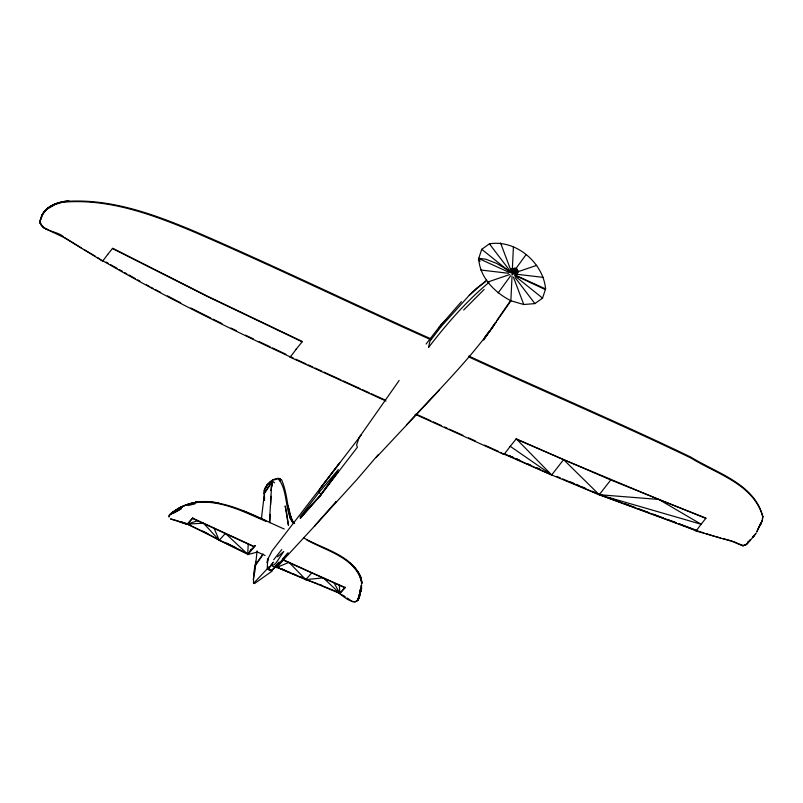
<?xml version="1.0" encoding="UTF-8"?>
<svg xmlns="http://www.w3.org/2000/svg" width="803" height="803" viewBox="0 0 803 803"><rect width="100%" height="100%" fill="white"/><g stroke="black" fill="none" stroke-linecap="round" stroke-linejoin="round"><path stroke-width="1.2" d="M107.773 254.36L102.704 261.095L63.648 237.357L43.884 227.972L40.18 223.314C39.799 208.961 56.08 201.362 68.436 201.081M63.648 236.945C57.746 230.752 40.12 231.535 40.15 220.444L41.455 218.195M271.555 484.339L271.534 487.15L272.659 481.087L264.408 493.433L261.437 518.577M515.476 268.363L515.084 268.754L517.122 269.376L517.744 272.197L517.443 269.918L514.984 268.413L512.204 269.316L516.068 268.533L517.403 270.862L514.853 276.132L517.513 272.96C519.16 268.513 513.8 267.118 510.979 269.437L515.476 268.363L517.534 270.44L517.744 272.197L516.068 276.011L517.534 270.44M356.512 601.397L359.031 597.452L360.517 589C360.336 607.72 350.359 602.471 339.599 593.527L345.39 587.254L339.85 593.457L276.804 567.189L290.375 572.7M264.478 489.338L264.408 493.755L264.478 489.338C267.058 483.687 272.398 478.518 278.862 478.287L280.638 479.381L280.227 481.338C287.765 493.875 284.945 510.367 292.814 522.753L294.671 523.285M339.85 592.995L320.869 585.176M168.951 517.122L169.292 515.165C203.31 484.269 250.345 514.703 284.242 529.006M361.25 585.226L360.487 591.339M263.043 553.96L254.722 565.894L253.407 579.776L253.738 583.189L254.521 583.55L272.197 571.063L267.269 568.825L267.63 559.54M255.525 565.995L257.07 550.878M269.477 521.769L271.896 480.445M269.868 522.853L270.23 514.362M270.641 504.655L271.002 496.244M361.601 584.996L361.45 588.197L357.797 600.283L355.237 601.999L352.467 601.658L347.057 597.904M510.869 300.764C494.698 292.443 479.772 277.577 478.698 258.506L481.74 249.311L489.398 243.841C515.857 239.374 543.27 262.671 545.588 288.929L542.557 298.124L534.898 303.594L523.767 304.528L510.869 300.764L512.033 276.172M512.264 271.253L513.418 246.672M209.272 534.597L219.239 540.309L225.402 533.393L247.695 554.18L248.268 543.812L192.65 518.146L187.34 524.078L247.695 554.18L254.2 546.512L248.268 543.812M762.448 519.712L762.639 516.48L762.448 519.712L760.943 523.857L758.203 528.374M517.574 271.253L517.002 270.27L515.054 270.581L516.64 268.885L516.881 273.401L515.978 273.492L513.88 272.548L512.264 269.738L513.117 268.533L517.122 269.376L517.002 273.11L517.443 269.918M267.519 562.371L267.8 559.31M270.822 490.523L272.217 481.218L274.646 482.844M358.238 599.369L361.44 588.89L357.797 600.283L359.373 594.842M255.695 561.307L255.163 565.764L262.149 555.776M254.963 567.059L253.407 579.776M266.967 562.481L268.192 558.798M358.55 597.422L358.349 598.877L361.641 588.298L357.797 600.283L361.44 588.89L358.971 596.398M359.152 596.89L360.517 589M247.705 553.568L247.695 554.18M264.438 496.505L263.856 499.978L264.528 500.279L264.408 493.433M41.636 217.332C41.846 213.638 44.707 210.928 47.477 208.81M274.706 567.45L271.213 570.521L269.015 569.518L267.529 567.139L267.68 566.326L269.547 570.441L271.213 570.521L272.568 569.929L278.28 563.716M514.633 268.664L512.264 269.738L516.409 269.417L516.56 271.153L514.924 273.181L516.409 269.417L512.495 268.985M219.028 503.19C204.635 499.647 188.153 501.694 175.435 510.487L169.714 514.743L168.981 516.108M358.539 598.205L360.557 590.325M170.818 513.579L176.931 510.306L169.714 514.743L172.816 512.143L182.04 507.305L177.483 511.109L169.714 514.743L181.167 508.741L182.191 506.593L178.898 508.45M359.905 594.903L360.467 592.293L360.005 593.015M359.744 594.511L361.45 588.197L361.37 585.156M515.978 273.492L517.062 271.103M195.731 502.226L195.621 502.648C186.055 504.033 177.011 508.44 169.714 514.743M40.18 220.705L41.997 215.595M514.924 273.181L516.409 269.417L513.007 271.665L512.003 274.867L515.396 270.631L516.56 271.153M267.439 484.299L264.167 490.804L264.408 493.755M513.88 272.548L514.914 270.149L514.502 269.085M760.371 523.737L759.327 526.085L760.943 523.857M399.131 380.532L359.172 437.464L356.602 444.952L357.385 447.261L320.076 495.712L300.222 518.437L321.13 494.768L338.515 471.371M426.102 344.025L439.151 327.152L461.384 301.677M335.423 502.688L336.086 501.564L314.455 526.176L356.793 479.682L378.163 454.759M263.966 493.564L272.217 481.218M42.629 214.622L46.393 209.252L50.258 206.391M485.805 281.472L476.219 288.508L469.293 295.263L440.797 326.941L429.926 341.205L428.531 347.488C446.619 324.021 466.152 301.416 488.977 282.415M489.85 330.776C465.027 364.351 434.935 393.871 406.75 424.626M491.255 328.718L495.471 322.565M496.876 320.517L510.226 301.045M493.534 326.209L483.516 340L511.049 300.673M249.924 551.029L251.309 549.051M752.903 537.639L756.035 533.262L749.43 541.433M267.269 568.825L253.738 583.189M498.171 292.884L510.678 275.73M512.886 272.709L526.126 254.551M268.875 568.253L273.221 562.321L268.875 568.253L267.529 567.139M749.972 540.339L746.409 544.524L742.916 545.899L732.286 541.463L696.071 530.974L701.139 524.239L658.821 499.446L563.606 459.627L516.259 438.829L510.025 446.588M484.6 337.441L489.87 330.414M386.022 401.038L290.154 357.215L296.347 349.044M415 414.207L504.053 454.498L510.246 446.327L551.681 474.974L599.259 494.718L696.291 530.713L679.92 524.108M42.137 214.762L45.179 210.757M491.316 328.527L496.364 321.913M361.36 434.794L271.986 551.049L267.258 560.233M359.172 437.464L360.286 436.009M750.052 539.907L746.409 544.524L742.885 545.578L733.43 541.503M562.632 478.889L599.259 494.718L610.953 479.702M273.713 559.711L281.753 549.583M107.552 254.621L112.651 248.247L208.017 296.448L302.36 341.536L296.126 349.305M700.919 524.489L706.018 518.116L658.821 499.446L599.259 494.718L563.606 459.627L551.681 474.974L504.264 454.237M282.355 559.279L288.066 553.076L276.844 566.135L274.496 567.059L271.946 565.894M752.812 536.936L754.097 535.43L752.562 537.077M749.962 540.268C748.005 543.28 743.618 547.234 741.44 545.026M43.663 212.313C49.686 204.775 60.014 201.372 69.219 201.202C112.45 199.194 153.574 214.2 192.83 230.581C272.91 265.04 351.333 303.163 430.88 338.826M284.563 558.768L276.623 567.701L275.539 566.968L276.583 567.45M276.804 567.189L305.742 579.646L311.895 572.73L345.149 587.505M178.808 521.167L170.537 518.909L187.119 524.339L192.941 517.835M282.586 559.199L288.066 553.076M282.515 560.805L315.288 525.292M440.967 325.034L445.876 319.745L439.151 327.152L440.195 326.64M376.195 457.529L439.552 389.846M486.718 280.036L469.293 295.263M275.419 565.974L279.093 562.05M463.682 310.018L484.149 289.441M56.782 203.5L52.285 205.377L48.25 208.168L53.098 204.875M265.341 487.702L266.877 486.227M172.816 512.143L170.708 514.071L182.04 507.305M269.326 483.928L271.143 482.312M320.076 495.712L338.294 469.604L319.122 492.299L300.001 516.951L321.13 494.768L319.122 492.299L319.614 489.308L339.699 462.859L321.23 487.06L322.545 486.407M175.184 510.578L172.213 512.675L182.191 506.593L175.435 510.487M277.577 556.76L283.75 551.49L276.222 562.702L274.064 564.87L271.133 565.161M514.603 269.607L510.056 272.337L513.007 271.665M361.32 583.119L361.701 582.858C357.134 556.057 323.278 549.433 303.484 537.759M56.361 203.54L45.982 209.703L47.487 208.68M440.797 326.941L438.91 327.584M50.659 206.893L53.61 205.377M49.625 206.742L52.285 205.377M181.167 508.741L172.203 513.458L174.412 512.465M274.586 479.913L277.226 478.658L279.675 478.658L281.602 479.813C286.932 492.078 287.424 506.201 290.545 519.21L293.507 522.833L289.221 512.886L288.076 505.92L291.369 518.567M276.844 567.44L289.03 562.351L305.742 579.646L317.516 583.721M53.319 204.986L61.52 202.557M487.592 282.084L509.805 274.516M517.995 271.725L536.695 265.351M198.01 520.615L187.34 524.078L208.278 534.035L202.778 531.124M187.912 505.529L194.958 503.903M512.434 270.681L515.396 270.631M204.203 501.484L195.621 502.648C220.544 499.516 243.821 511.862 265.944 521.378M305.742 579.646L323.278 577.839L339.85 593.457L339.338 584.895M63.427 202.185C108.485 198.411 151.867 214.331 192.73 231.415C272.789 265.843 351.162 304.016 430.689 339.629M63.226 201.613L69.219 201.202M195.44 502.116L204.313 501.644M514.02 268.443L514.984 268.413M480.756 270.009L508.53 273.291M512.143 273.713L543.531 277.416M271.213 570.521L269.547 570.441L268.614 569.036L269.015 569.518M716.748 536.956L720.331 537.9M722.72 538.532L732.286 541.051M179.972 521.92L187.119 524.339M605.101 496.324L599.259 494.156L599.259 494.718L701.139 524.239M704.09 533.001L696.071 530.452L696.071 530.974M706.379 533.724L715.553 536.645M186.386 523.566L179.982 521.488L187.109 523.867M190.662 525.172L187.34 524.078L203.51 523.205L219.239 540.309L246.561 553.408M599.259 494.718L676.417 522.924M678.756 523.777L696.291 530.191M609.778 498.061L620.297 501.975M624.975 503.712L635.494 507.616M637.833 508.48L648.352 512.394M653.03 514.131L663.549 518.035M667.062 519.34L676.417 522.813M318.63 584.142L321.973 585.437M705.797 518.377L610.732 479.963L516.038 439.08M292.643 573.613L296.036 574.988M300.553 576.825L303.946 578.21M281.381 568.705L284.764 570.11M516.851 459.025L519.139 459.999M570.642 481.961L574.075 483.426M576.363 484.4L579.796 485.865M582.085 486.839L585.517 488.304M592.383 491.225L594.672 492.209M516.851 459.095L519.139 460.079M527.149 463.552L530.592 465.027M536.314 467.507L539.746 468.992M556.911 476.41L560.343 477.895M242.526 510.557L265.652 520.635M505.388 454.157L551.681 474.974L516.259 438.829M344.929 587.766L283.349 560.133M468.811 356.05C542.698 390.128 617.658 421.856 690.981 457.158C716.587 473.138 754.489 483.577 762.85 516.68M468.781 356.923C542.617 391.031 617.587 422.679 690.871 457.981C716.457 473.921 754.228 484.229 762.83 517.152M417.199 414.619L430.91 420.822M433.198 421.856L441.198 425.48M444.621 427.025L446.91 428.059M449.198 429.093L462.909 435.296M468.621 437.886L475.476 440.988M484.621 445.123L498.332 451.326M500.62 452.36L504.053 454.498M478.698 258.506L508.801 272.197M516.61 275.74L545.588 288.929M283.569 559.872L311.895 572.73M265.04 555.475L257.452 552.032L247.826 554.602L247.434 554.19L247.826 554.602L255.404 545.508L253.979 546.773L192.429 518.407M293.537 358.178L290.144 356.622L290.154 357.215M295.795 359.212L305.953 363.849M308.211 364.883L312.718 366.951M314.977 367.985L321.752 371.076M324.01 372.11L340.944 379.849M343.202 380.883L360.135 388.632M362.394 389.656L369.169 392.757M371.418 393.791L384.968 399.984M302.139 341.797L207.806 296.709L112.43 248.498M245.497 335.172L253.357 338.886M258.957 341.536L270.179 346.826M272.418 347.89L285.878 354.243M306.716 539.917C326.028 550.888 356.944 557.914 361.852 583.329C361.842 576.624 357.847 571.003 353.581 566.195M515.616 275.62L545.398 289.632L545.217 288.909M210.848 318.088L190.763 308.001M213.086 319.192L222.029 323.609M230.963 328.036L236.554 330.796M226.898 543.25L235.66 547.596M224.679 542.326L246.561 553.377M150.713 287.183L152.941 288.337M155.16 289.502L160.72 292.392M167.395 295.855L180.745 302.801M339.599 593.527L345.25 596.659M106.177 262.149L108.345 263.374M110.523 264.599L117.037 268.262M119.205 269.487L122.457 271.324M124.636 272.538L126.804 273.763M128.972 274.987L135.486 278.661M137.664 279.876L139.832 281.1M146.347 284.774L149.599 286.601M336.086 591.269L339.85 593.457L333.827 582.476M83.783 249.442L95.346 256.247M97.444 257.482L102.704 261.095M509.885 271.314L496.535 263.344L485.935 259.239L478.718 258.335L478.427 259.961L480.134 261.266M64.712 237.598L81.675 248.167M255.083 566.115L254.752 572.499M512.585 271.203L514.763 272.879L515.596 274.937M481.74 249.311L511.2 272.95M515.948 276.764L542.557 298.124M349.345 562.451L357.847 571.475L360.999 577.397L361.852 583.329M517.002 270.27L516.068 268.533M277.697 478.458L280.227 481.338M489.398 243.841L509.875 270.731M515.185 277.697L534.898 303.594M293.928 523.255L291.66 519.712L293.507 522.833M40.15 223.023C41.184 226.657 44.898 228.524 47.809 229.548M214.03 528.153L219.239 540.309M500.53 242.907L510.859 270.29M513.438 277.135L523.767 304.528M290.847 517.443L289.221 512.886L290.545 519.21M290.686 517.885L288.247 507.345L289.1 511.601M748.125 542.687L748.055 541.373M517.403 270.862L517.513 272.96M290.365 356.371L290.375 356.954C226.737 327.243 163.631 296.217 102.925 260.834L102.925 260.313M40.15 220.444L40.18 223.314M762.037 521.006L756.747 531.847L762.037 521.006M270.27 481.91L266.556 485.795L272.95 479.983L270.27 481.91M181.759 506.803L174.813 510.899L181.759 506.803M513.418 457.559L508.841 455.602L513.418 457.61M254.089 583.038L253.306 582.687L254.521 583.55L254.089 583.038M286.671 513.398L285.175 505.95L288.418 525.242L286.671 513.398"/></g></svg>
